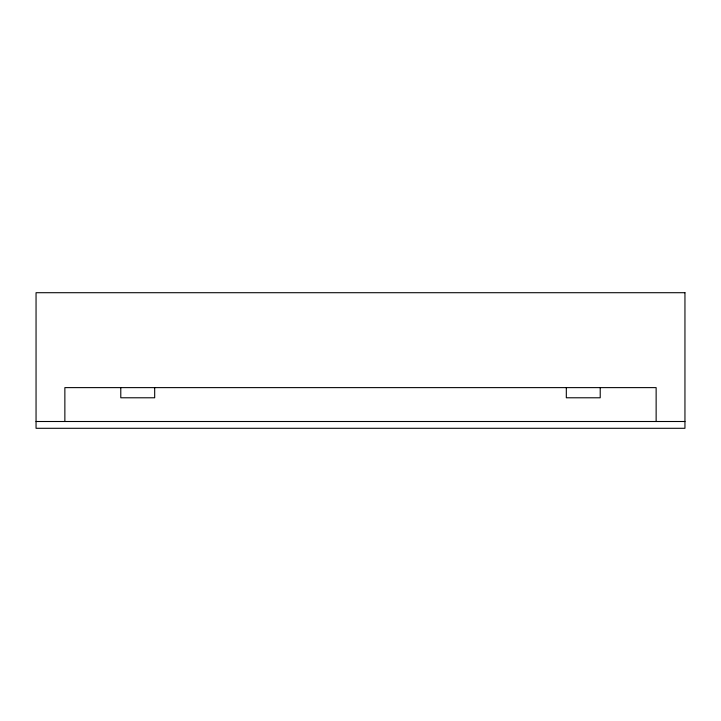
<?xml version="1.0" encoding="UTF-8"?>
<svg xmlns="http://www.w3.org/2000/svg" width="721" height="721" viewBox="0 0 721 721"><rect width="100%" height="100%" fill="white"/><g stroke="black" fill="none" stroke-linecap="round" stroke-linejoin="round"><path stroke-width="1.08" d="M36.05 421.506L684.95 421.506M656.137 421.506L656.137 387.619L64.863 387.619L64.863 421.506M600.214 387.619L600.214 397.785L566.318 397.785L566.318 387.619M154.682 387.619L154.682 397.785L120.786 397.785L120.786 387.619M684.95 292.708L36.05 292.708L36.05 428.292L684.95 428.292L684.95 292.708"/></g></svg>
